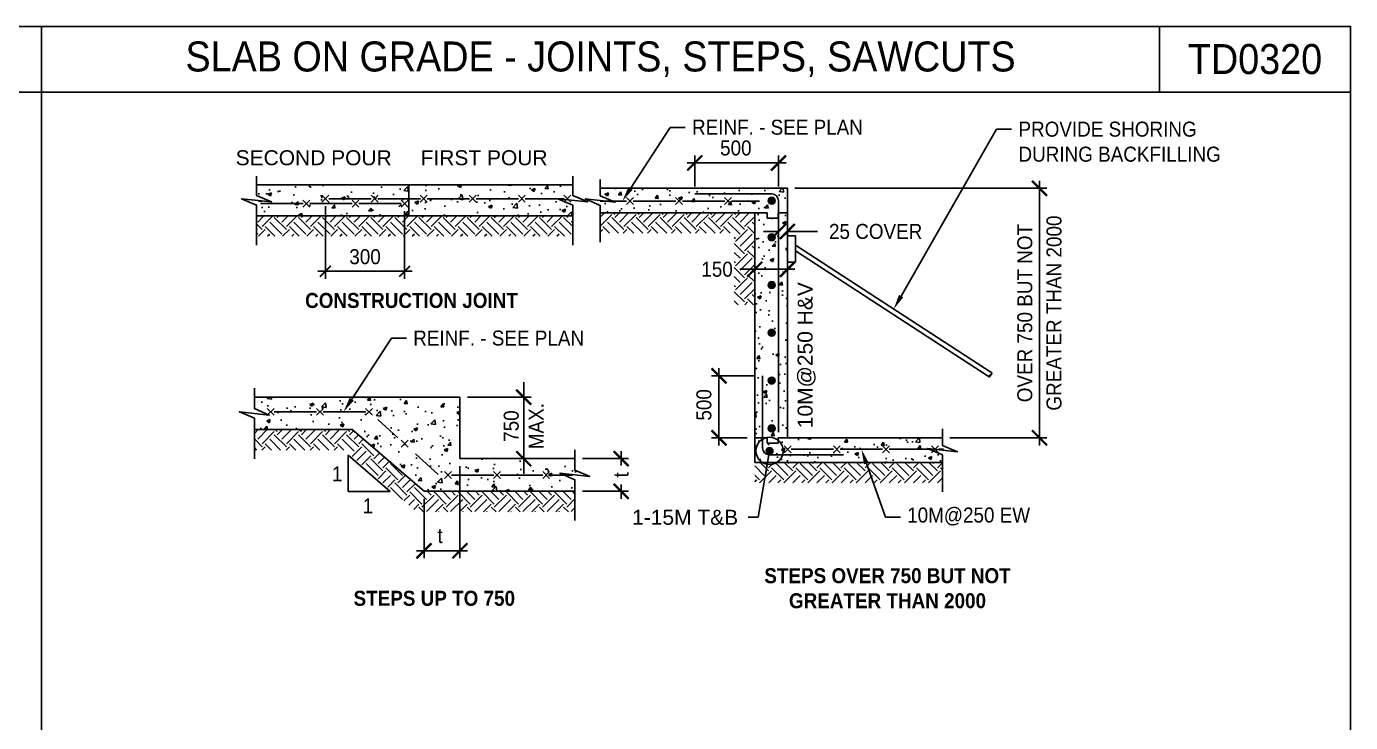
# Model space of a CAD drawing. Header units: millimetres. Extents: x 44 to 808, y 90 to 571.
# Drawn here: x 652.3 to 807.6, y 489 to 570.6 of the extents above; entities that cross this region are included whole.
import ezdxf
from ezdxf import colors
from ezdxf.entities.mleader import LeaderData, LeaderLine
from ezdxf.math import Vec2, Vec3

# ---------------------------------------------------------------- set-up
doc = ezdxf.new("R2010")
doc.units = ezdxf.units.MM
doc.header["$LTSCALE"] = 10
for name, color, linetype in [('S-ANNO-CROS', 30, 'Continuous'), ('S-ANNO-DIMS', 231, 'Continuous'), ('S-ANNO-PATT-CONC', 30, 'Continuous'), ('S-ANNO-PATT-EART', 30, 'Continuous'), ('S-ANNO-TEXT', 2, 'Continuous'), ('S-ANNO-TEXT1', 2, 'Continuous'), ('S-ANNO-TEXT2', 3, 'Continuous'), ('S-DETL-CONC', 132, 'Continuous'), ('S-DETL-REIN', 173, 'Continuous')]:
    doc.layers.add(name, color=color, linetype=linetype)
doc.styles.add('BB_Standard', font='arial.ttf', dxfattribs={"width": 0.9, "height": 2.2})
doc.dimstyles.new('BB-TD-KOLO', dxfattribs={"dimtxt": 0.18, "dimasz": 4, "dimexe": 1.1, "dimexo": 1.1, "dimgap": 1, "dimtad": 1, "dimdec": 0, "dimrnd": 1, "dimzin": 0, "dimdsep": 46, "dimtxsty": 'BB_Standard', "dimblk": 'ARCHTICK', "dimcen": 0.09, "dimdle": 1.1, "dimclrd": 256, "dimclre": 256, "dimclrt": 256, "dimadec": 0, "dimazin": 0, "dimtfac": 1, "dimtdec": 0, "dimtofl": 0, "dimtmove": 0, "dimatfit": 3, "dimldrblk": 'DOTBLANK', "dimfxl": 1, "dimtolj": 1, "dimtzin": 0, "dimarcsym": 0})
doc.dimstyles.new('BB_Standard', dxfattribs={"dimscale": 0, "dimtxt": 2.2, "dimasz": 2.5, "dimexe": 1.1, "dimexo": 1.1, "dimgap": 1, "dimtad": 1, "dimdec": 0, "dimzin": 3, "dimdsep": 46, "dimtxsty": 'BB_Standard', "dimblk": 'ARCHTICK', "dimcen": 0.09, "dimdle": 1.5, "dimclrd": 256, "dimclre": 256, "dimclrt": 256, "dimadec": 0, "dimazin": 0, "dimtfac": 1, "dimtdec": 0, "dimtofl": 0, "dimtmove": 0, "dimatfit": 3, "dimfxl": 1, "dimfrac": 2, "dimtolj": 1, "dimtzin": 0, "dimarcsym": 0})
doc.dimstyles.new('BB_Standard-TD$0', dxfattribs={"dimtxt": 0.18, "dimasz": 1.6, "dimexe": 1.1, "dimexo": 1.1, "dimgap": 1, "dimtad": 1, "dimdec": 0, "dimrnd": 1, "dimzin": 0, "dimdsep": 46, "dimtxsty": 'BB_Standard', "dimblk": 'ARCHTICK', "dimblk1": 'ARCHTICK', "dimblk2": 'ARCHTICK', "dimsah": 1, "dimcen": 0.09, "dimdle": 1.1, "dimclrd": 256, "dimclre": 256, "dimclrt": 256, "dimadec": 0, "dimazin": 0, "dimtfac": 1, "dimtdec": 0, "dimtofl": 0, "dimtmove": 0, "dimatfit": 3, "dimfxl": 1, "dimtolj": 1, "dimtzin": 0, "dimarcsym": 0})
pattern_1 = [(50, (22.629, 5.0626), (5.37945, -0.47064), [0.5625, -6.1875]), (355, (22.629, 5.0626), (-1.04064, 5.64144), [0.45, -4.95]), (100.4514, (23.077, 5.0233), (4.33882, 5.1708), [0.47805, -5.25857]), (46.1842, (22.629, 6.5626), (8.0043, -1.2414), [0.84375, -9.28125]), (96.6356, (23.296, 6.459), (7.00997, 7.30588), [0.71708, -7.88785]), (351.184, (22.629, 6.5626), (7.00996, 7.3059), [0.675, -7.425]), (21, (23.379, 6.1876), (4.4768, -3.01964), [0.5625, -6.1875]), (326, (23.379, 6.1876), (1.82486, 5.43863), [0.45, -4.95]), (71.4514, (23.752, 5.936), (6.30167, 2.41898), [0.47805, -5.25857]), (37.5, (22.6289, 5.0626), (0.091199, 2.496704), [0, -4.89, 0, -5.025, 0, -4.96875]), (7.5, (22.629, 5.0626), (1.97302, 2.958088), [0, -2.865, 0, -4.7775, 0, -1.89375]), (327.5, (20.9564, 5.0626), (4.003668, -0.169162), [0, -1.875, 0, -5.85, 0, -7.7625]), (317.5, (20.2064, 5.0626), (4.373896, 0.75079), [0, -2.4375, 0, -3.885, 0, -5.5125])]
pattern_2 = [(45, (22.629, 5.0626), (2e-16, 3.535534), [2.5, -2.5]), (45, (21.966, 5.7255), (2e-16, 3.535534), [2.5, -2.5]), (45, (21.303, 6.3884), (2e-16, 3.535534), [2.5, -2.5]), (135, (21.303, 6.8303), (-3.535534, 4e-16), [2.5, -2.5]), (135, (21.966, 7.4932), (-3.535534, 4e-16), [2.5, -2.5]), (135, (22.629, 8.1562), (-3.535534, 4e-16), [2.5, -2.5])]

# ---------------------------------------------------------------- blocks, each defined once
blk = doc.blocks.new('TD0002 Abbreviations')
at = {"layer": 'S-ANNO-TEXT2'}
for p, q in [((163.9, 229.4), (163.9, 219.8)), ((191.9, 219.8), (0, 219.8))]:
    blk.add_line(p, q, dxfattribs=at)
blk.add_lwpolyline([(0, 0), (191.9, 0), (191.9, 229.4), (0, 229.4)], close=True, dxfattribs=at)
at = {"layer": 'S-ANNO-TEXT2', "char_height": 4.4, "attachment_point": 5, "style": 'BB_Standard'}
for s, insert, width in [('ABBREVIATIONS', (81.95, 224.6), 161.9), ('TD0002', (177.9, 224.6), 26)]:
    blk.add_mtext(s, dxfattribs=dict(at, insert=insert, width=width))
blk = doc.blocks.new('_ArchTick')
at = {"color": 0, "linetype": 'ByBlock', "const_width": 0.15}
blk.add_lwpolyline([(-0.5, -0.5), (0.5, 0.5)], dxfattribs=at)
blk = doc.blocks.new('*D143')
at = {"layer": 'S-ANNO-DIMS', "lineweight": -2, "transparency": 16777216}
for p, q in [((41.62, 203.07), (41.62, 192.43)), ((53.22, 202.35), (53.22, 192.43)), ((40.52, 193.53), (54.32, 193.53))]:
    blk.add_line(p, q, dxfattribs=at)
at = {"layer": 'S-ANNO-DIMS', "lineweight": -2, "transparency": 16777216, "xscale": 1.6, "yscale": 1.6, "zscale": 1.6, "rotation": 180}
blk.add_blockref('_ArchTick', (41.62, 193.53), dxfattribs=at)
at = {"layer": 'S-ANNO-DIMS', "lineweight": -2, "transparency": 16777216, "xscale": 1.6, "yscale": 1.6, "zscale": 1.6}
blk.add_blockref('_ArchTick', (53.22, 193.53), dxfattribs=at)
at = {"layer": 'S-ANNO-DIMS', "transparency": 16777216, "insert": (47.42, 195.66), "char_height": 2.2, "attachment_point": 5, "style": 'BB_Standard'}
blk.add_mtext('\\A1;300', dxfattribs=at)
blk = doc.blocks.new('*D144')
at = {"layer": 'S-ANNO-DIMS', "lineweight": -2, "transparency": 16777216}
for p, q in [((61.33, 164.98), (61.33, 151.48)), ((56.07, 160.2), (56.07, 151.48)), ((54.97, 152.58), (62.43, 152.58))]:
    blk.add_line(p, q, dxfattribs=at)
at = {"layer": 'S-ANNO-DIMS', "lineweight": -2, "transparency": 16777216, "xscale": 2.2, "yscale": 2.2, "zscale": 2.2, "rotation": 180}
blk.add_blockref('_ArchTick', (56.07, 152.58), dxfattribs=at)
at = {"layer": 'S-ANNO-DIMS', "lineweight": -2, "transparency": 16777216, "xscale": 2.2, "yscale": 2.2, "zscale": 2.2}
blk.add_blockref('_ArchTick', (61.33, 152.58), dxfattribs=at)
at = {"layer": 'S-ANNO-DIMS', "transparency": 16777216, "insert": (58.42, 154.8), "char_height": 2.2, "attachment_point": 5, "style": 'BB_Standard'}
blk.add_mtext('\\A1;t', dxfattribs=at)
blk = doc.blocks.new('*D145')
at = {"layer": 'S-ANNO-DIMS', "lineweight": -2, "transparency": 16777216}
for p, q in [((70.68, 175.09), (70.68, 177.29)), ((62.43, 175.09), (71.78, 175.09)), ((70.68, 166.08), (70.68, 175.09)), ((70.68, 166.08), (70.68, 163.88))]:
    blk.add_line(p, q, dxfattribs=at)
at = {"layer": 'S-ANNO-DIMS', "lineweight": -2, "transparency": 16777216, "xscale": 2.2, "yscale": 2.2, "zscale": 2.2}
for p, rotation in [((70.68, 175.09), 270), ((70.68, 166.08), 90)]:
    blk.add_blockref('_ArchTick', p, dxfattribs=dict(at, rotation=rotation))
at = {"layer": 'S-ANNO-DIMS', "transparency": 16777216, "insert": (70.68, 170.85), "char_height": 2.2, "attachment_point": 5, "rotation": 90, "style": 'BB_Standard'}
blk.add_mtext('\\A1;750\\PMAX.', dxfattribs=at)
blk = doc.blocks.new('*D146')
at = {"layer": 'S-ANNO-DIMS', "lineweight": -2, "transparency": 16777216}
for p, q in [((84.96, 167.18), (84.96, 165.08)), ((79.28, 166.08), (86.06, 166.08)), ((79.28, 161.3), (86.06, 161.3)), ((84.96, 160.2), (84.96, 162.3))]:
    blk.add_line(p, q, dxfattribs=at)
at = {"layer": 'S-ANNO-DIMS', "lineweight": -2, "transparency": 16777216, "xscale": 2.2, "yscale": 2.2, "zscale": 2.2}
for p, rotation in [((84.96, 166.08), 90), ((84.96, 161.3), 270)]:
    blk.add_blockref('_ArchTick', p, dxfattribs=dict(at, rotation=rotation))
at = {"layer": 'S-ANNO-DIMS', "transparency": 16777216, "insert": (84.96, 163.69), "char_height": 2.2, "attachment_point": 5, "rotation": 90, "style": 'BB_Standard'}
blk.add_mtext('\\A1;t', dxfattribs=at)
blk = doc.blocks.new('*D147')
at = {"layer": 'S-ANNO-DIMS', "lineweight": -2, "transparency": 16777216}
for p, q in [((104.55, 191.64), (104.55, 194.92)), ((109.35, 191.64), (109.35, 194.92)), ((104.55, 193.82), (102.35, 193.82)), ((110.45, 193.82), (104.55, 193.82))]:
    blk.add_line(p, q, dxfattribs=at)
at = {"layer": 'S-ANNO-DIMS', "lineweight": -2, "transparency": 16777216, "xscale": 2.2, "yscale": 2.2, "zscale": 2.2, "rotation": 180}
blk.add_blockref('_ArchTick', (104.55, 193.82), dxfattribs=at)
at = {"layer": 'S-ANNO-DIMS', "lineweight": -2, "transparency": 16777216, "xscale": 2.2, "yscale": 2.2, "zscale": 2.2}
blk.add_blockref('_ArchTick', (109.35, 193.82), dxfattribs=at)
at = {"layer": 'S-ANNO-DIMS', "transparency": 16777216, "insert": (99.03, 193.82), "char_height": 2.2, "attachment_point": 5, "style": 'BB_Standard'}
blk.add_mtext('\\A1;150', dxfattribs=at)
blk = doc.blocks.new('*D148')
at = {"layer": 'S-ANNO-DIMS', "lineweight": -2, "transparency": 16777216}
for p, q in [((108.04, 199.36), (105.84, 199.36)), ((109.34, 199.36), (113.75, 199.36))]:
    blk.add_line(p, q, dxfattribs=at)
at = {"layer": 'S-ANNO-DIMS', "lineweight": -2, "transparency": 16777216, "xscale": 2.2, "yscale": 2.2, "zscale": 2.2}
blk.add_blockref('_ArchTick', (108.04, 199.36), dxfattribs=at)
at = {"layer": 'S-ANNO-DIMS', "lineweight": -2, "transparency": 16777216, "xscale": 2.2, "yscale": 2.2, "zscale": 2.2, "rotation": 180}
blk.add_blockref('_ArchTick', (109.34, 199.36), dxfattribs=at)
at = {"layer": 'S-ANNO-DIMS', "transparency": 16777216, "insert": (122.28, 199.36), "char_height": 2.2, "attachment_point": 5, "style": 'BB_Standard'}
blk.add_mtext('\\A1;25 COVER', dxfattribs=at)
blk = doc.blocks.new('*D149')
at = {"layer": 'S-ANNO-DIMS', "lineweight": -2, "transparency": 16777216}
for p, q in [((99.31, 168.03), (99.31, 179.32)), ((104.59, 178.22), (98.21, 178.22)), ((103.45, 169.13), (98.21, 169.13))]:
    blk.add_line(p, q, dxfattribs=at)
at = {"layer": 'S-ANNO-DIMS', "lineweight": -2, "transparency": 16777216, "xscale": 2.2, "yscale": 2.2, "zscale": 2.2}
for p, rotation in [((99.31, 178.22), 90), ((99.31, 169.13), 270)]:
    blk.add_blockref('_ArchTick', p, dxfattribs=dict(at, rotation=rotation))
at = {"layer": 'S-ANNO-DIMS', "transparency": 16777216, "insert": (97.11, 173.96), "char_height": 2.2, "attachment_point": 5, "rotation": 90, "style": 'BB_Standard'}
blk.add_mtext('\\A1;500', dxfattribs=at)
blk = doc.blocks.new('*D150')
at = {"layer": 'S-ANNO-DIMS', "lineweight": -2, "transparency": 16777216}
for p, q in [((95.75, 205.97), (95.75, 210.5)), ((108.04, 205.97), (108.04, 210.5)), ((109.14, 209.4), (94.65, 209.4))]:
    blk.add_line(p, q, dxfattribs=at)
at = {"layer": 'S-ANNO-DIMS', "lineweight": -2, "transparency": 16777216, "xscale": 2.2, "yscale": 2.2, "zscale": 2.2, "rotation": 180}
blk.add_blockref('_ArchTick', (95.75, 209.4), dxfattribs=at)
at = {"layer": 'S-ANNO-DIMS', "lineweight": -2, "transparency": 16777216, "xscale": 2.2, "yscale": 2.2, "zscale": 2.2}
blk.add_blockref('_ArchTick', (108.04, 209.4), dxfattribs=at)
at = {"layer": 'S-ANNO-DIMS', "transparency": 16777216, "insert": (101.78, 211.59), "char_height": 2.2, "attachment_point": 5, "style": 'BB_Standard'}
blk.add_mtext('\\A1;500', dxfattribs=at)
blk = doc.blocks.new('_DotBlank')
at = {"color": 0, "linetype": 'ByBlock', "lineweight": -2}
blk.add_line((-0.5, 0), (-1, 0), dxfattribs=at)
blk.add_circle((0, 0), 0.5, dxfattribs=at)
blk = doc.blocks.new('20M')
at = {"layer": 'S-DETL-REIN'}
h = blk.add_hatch(color=256, dxfattribs=at)
edge = h.paths.add_edge_path()
edge.add_arc((0, 0), 0.5, 0, 360)
blk.add_circle((0, 0), 0.5, dxfattribs=at)
blk = doc.blocks.new('*D155')
at = {"layer": 'S-ANNO-DIMS', "transparency": 16777216}
blk.add_line((146.3, 206.79), (146.3, 168.03), dxfattribs=at)
at = {"layer": 'S-ANNO-DIMS', "lineweight": -2, "transparency": 16777216}
for p, q in [((110.45, 205.69), (147.4, 205.69)), ((133.18, 169.13), (147.4, 169.13))]:
    blk.add_line(p, q, dxfattribs=at)
at = {"layer": 'S-ANNO-DIMS', "transparency": 16777216, "xscale": 2.2, "yscale": 2.2, "zscale": 2.2}
for p, rotation in [((146.3, 205.69), 90), ((146.3, 169.13), 270)]:
    blk.add_blockref('_ArchTick', p, dxfattribs=dict(at, rotation=rotation))
at = {"layer": 'S-ANNO-DIMS', "transparency": 16777216, "char_height": 2.2, "attachment_point": 5, "rotation": 90, "style": 'BB_Standard'}
for s, insert in [('\\A1;OVER 750 BUT NOT', (144.16, 187.41)), ('\\A1;GREATER THAN 2000', (148.44, 187.41))]:
    blk.add_mtext(s, dxfattribs=dict(at, insert=insert))
blk = doc.blocks.new('TD0320 Slabs on Grade - Joints and Steps')
at = {"layer": 'S-ANNO-PATT-CONC'}
h = blk.add_hatch(dxfattribs=at)
h.set_pattern_fill('AR-CONC', color=256, scale=0.75, style=0)
h.set_pattern_definition(pattern_1)
h.paths.add_polyline_path([(53.82, 206.19), (31.52, 206.19), (31.52, 204.63), (33.71, 203.69), (29.33, 204.17), (31.52, 203.23), (31.52, 201.66), (53.82, 201.66)])
h = blk.add_hatch(dxfattribs=at)
h.set_pattern_fill('AR-CONC', color=256, scale=0.75, style=0)
h.set_pattern_definition(pattern_1)
h.paths.add_polyline_path([(75.7, 204.17), (80.07, 203.69), (77.88, 204.63), (77.88, 206.19), (53.82, 206.19), (53.82, 201.66), (77.88, 201.66), (77.88, 203.23)])
h = blk.add_hatch(dxfattribs=at)
h.set_pattern_fill('AR-CONC', color=256, scale=0.75, style=0)
h.set_pattern_definition(pattern_1)
h.paths.add_polyline_path([(109.35, 205.69), (81.91, 205.69), (81.91, 204.59), (84.09, 203.64), (79.72, 204.15), (81.9, 203.19), (81.9, 202.1), (104.55, 202.1), (106.39, 202.1), (106.39, 201.31), (107.99, 201.31), (107.99, 202.1), (109.35, 202.1)])
h = blk.add_hatch(dxfattribs=at)
h.set_pattern_fill('AR-CONC', color=256, scale=0.75, style=0)
h.set_pattern_definition(pattern_1)
h.paths.add_polyline_path([(109.35, 202.1), (107.99, 202.1), (107.99, 201.31), (106.39, 201.31), (106.39, 202.1), (104.55, 202.1), (104.55, 169.13), (106.39, 169.13), (106.39, 168.35), (107.99, 168.35), (107.99, 169.13), (109.35, 169.13)])
h = blk.add_hatch(dxfattribs=at)
h.set_pattern_fill('AR-CONC', color=256, scale=0.75, style=0)
h.set_pattern_definition(pattern_1)
h.paths.add_polyline_path([(129.89, 167.58), (134.26, 167.08), (132.08, 168.03), (132.08, 169.13), (109.35, 169.13), (107.99, 169.13), (107.99, 168.35), (106.39, 168.35), (106.39, 169.13), (104.55, 169.13), (104.55, 165.53), (132.07, 165.53), (132.07, 166.63)])
h.paths.add_polyline_path([(109.35, 202.1), (107.99, 202.1), (107.99, 201.31), (106.39, 201.31), (106.39, 202.1), (104.55, 202.1), (104.55, 169.13), (106.39, 169.13), (106.39, 168.35), (107.99, 168.35), (107.99, 169.13), (109.35, 169.13)])
h = blk.add_hatch(dxfattribs=at)
h.set_pattern_fill('AR-CONC', color=256, scale=0.75, style=0)
h.set_pattern_definition(pattern_1)
h.paths.add_polyline_path([(61.33, 175.09), (31.19, 175.09), (31.19, 174.05), (33.08, 173.24), (29.3, 173.66), (31.19, 172.85), (31.19, 170.34), (45.55, 170.34), (56.07, 161.3), (78.18, 161.3), (78.18, 162.99), (75.99, 163.94), (80.36, 163.45), (78.18, 164.39), (78.18, 166.08), (61.33, 166.08)])
at = {"layer": 'S-ANNO-PATT-EART'}
h = blk.add_hatch(dxfattribs=at)
h.set_pattern_fill('EARTH', color=256, scale=10, angle=45, style=0)
h.set_pattern_definition(pattern_2)
h.paths.add_polyline_path([(104.55, 202.1), (81.9, 202.1), (81.9, 199.1), (101.55, 199.1), (101.55, 188.63), (104.55, 188.63)])
h = blk.add_hatch(dxfattribs=at)
h.set_pattern_fill('EARTH', color=256, scale=10, angle=45, style=0)
h.set_pattern_definition(pattern_2)
h.paths.add_polyline_path([(77.88, 201.66), (31.52, 201.66), (31.52, 198.66), (77.88, 198.66)])
h = blk.add_hatch(dxfattribs=at)
h.set_pattern_fill('EARTH', color=256, scale=10, angle=45, style=0)
h.set_pattern_definition(pattern_2)
h.paths.add_polyline_path([(78.18, 161.3), (56.07, 161.3), (45.55, 170.34), (31.19, 170.34), (31.19, 167.34), (44.44, 167.34), (54.96, 158.3), (78.18, 158.3)])
h = blk.add_hatch(dxfattribs=at)
h.set_pattern_fill('EARTH', color=256, scale=10, angle=45, style=0)
h.set_pattern_definition(pattern_2)
h.paths.add_polyline_path([(132.07, 165.53), (104.55, 165.53), (104.55, 162.53), (132.07, 162.53)])
at = {"layer": 'S-ANNO-CROS'}
for points in [[(31.52, 207.49), (31.52, 206.19), (31.52, 204.63), (33.71, 203.69), (29.33, 204.17), (31.52, 203.23), (31.52, 197.36)], [(77.88, 207.49), (77.88, 206.19), (77.88, 204.63), (80.07, 203.69), (75.7, 204.17), (77.88, 203.23), (77.88, 197.36)], [(81.9, 206.99), (81.9, 205.69), (81.9, 204.59), (84.08, 203.65), (79.71, 204.14), (81.9, 203.19), (81.9, 197.8)], [(31.19, 176.39), (31.19, 175.09), (31.19, 173.41), (33.38, 172.47), (29, 172.96), (31.19, 172.01), (31.19, 166.04)], [(132.08, 170.43), (132.08, 169.13), (132.08, 168.03), (134.26, 167.08), (129.89, 167.58), (132.07, 166.63), (132.07, 161.23)], [(78.18, 167.38), (78.18, 166.08), (78.18, 164.39), (80.36, 163.45), (75.99, 163.94), (78.18, 162.99), (78.18, 157)]]:
    blk.add_lwpolyline(points, dxfattribs=at)
for centre, start, end in [((139.09, 178.58), 276.985, 16.985), ((139.14, 178.12), 96.985, 196.985), ((138.89, 178.28), 276.985, 16.985)]:
    blk.add_arc(centre, 0.229, start, end, dxfattribs=at)
at = {"layer": 'S-ANNO-TEXT'}
for p, q in [((44.96, 161.28), (44.96, 166.58)), ((44.96, 166.58), (51.11, 161.28)), ((51.11, 161.28), (44.96, 161.28))]:
    blk.add_line(p, q, dxfattribs=at)
at = {"layer": 'S-ANNO-TEXT1'}
for p, q in [((109.35, 198.74), (110.53, 198.74)), ((110.53, 198.74), (110.53, 194.89)), ((110.53, 197.34), (139.3, 178.65)), ((110.53, 196.51), (138.92, 178.06)), ((110.53, 194.89), (109.35, 194.89))]:
    blk.add_line(p, q, dxfattribs=at)
at = {"layer": 'S-ANNO-TEXT2'}
for p, q in [((163.9, 229.4), (163.9, 219.8)), ((191.9, 219.8), (0, 219.8))]:
    blk.add_line(p, q, dxfattribs=at)
blk.add_lwpolyline([(0, 0), (191.9, 0), (191.9, 229.4), (0, 229.4)], close=True, dxfattribs=at)
at = {"layer": 'S-DETL-CONC'}
for p, q in [((31.52, 206.19), (77.88, 206.19)), ((53.82, 206.19), (53.82, 201.66)), ((81.9, 205.69), (109.35, 205.69)), ((109.35, 205.69), (109.35, 169.13)), ((81.9, 202.1), (104.55, 202.1)), ((106.39, 202.1), (104.55, 202.1)), ((104.55, 202.1), (104.55, 165.53)), ((106.39, 202.1), (106.39, 201.31)), ((109.35, 202.1), (107.99, 202.1)), ((107.99, 201.31), (107.99, 202.1)), ((31.52, 201.66), (77.88, 201.66)), ((106.39, 201.31), (107.99, 201.31)), ((31.19, 175.09), (61.33, 175.09)), ((61.33, 175.09), (61.33, 166.08)), ((31.19, 170.34), (45.55, 170.34)), ((45.55, 170.34), (56.07, 161.3)), ((106.39, 169.13), (104.55, 169.13)), ((106.39, 169.13), (106.39, 168.35)), ((107.99, 168.35), (107.99, 169.13)), ((109.35, 169.13), (107.99, 169.13)), ((109.35, 169.13), (132.08, 169.13)), ((106.39, 168.35), (107.99, 168.35)), ((61.33, 166.08), (78.18, 166.08)), ((104.55, 165.53), (132.07, 165.53)), ((56.07, 161.3), (78.18, 161.3))]:
    blk.add_line(p, q, dxfattribs=at)
at = {"layer": 'S-DETL-REIN'}
for p, q in [((38.32, 203.96), (39.33, 202.94)), ((39.33, 203.96), (38.32, 202.94)), ((41.11, 203.66), (42.13, 204.68)), ((42.13, 203.66), (41.11, 204.68)), ((42.12, 204.17), (48.34, 204.17)), ((45.52, 203.96), (46.53, 202.94)), ((46.53, 203.96), (45.52, 202.94)), ((49.33, 203.66), (48.31, 204.68)), ((48.31, 203.66), (49.33, 204.68)), ((49.32, 204.17), (55.54, 204.17)), ((53.73, 203.96), (52.71, 202.94)), ((52.71, 203.96), (53.73, 202.94)), ((56.52, 203.66), (55.51, 204.68)), ((55.51, 203.66), (56.52, 204.68)), ((56.51, 204.17), (62.73, 204.17)), ((63.72, 203.66), (62.71, 204.68)), ((62.71, 203.66), (63.72, 204.68)), ((63.71, 204.17), (69.93, 204.17)), ((70.92, 203.66), (69.9, 204.68)), ((69.9, 203.66), (70.92, 204.68)), ((70.91, 204.17), (76.6, 204.17)), ((77.59, 203.66), (76.58, 204.68)), ((76.58, 203.66), (77.59, 204.68)), ((81.87, 203.83), (85.77, 203.83)), ((86.76, 203.32), (85.75, 204.34)), ((85.75, 203.32), (86.76, 204.34)), ((86.75, 203.83), (92.97, 203.83)), ((93.96, 203.32), (92.94, 204.34)), ((92.94, 203.32), (93.96, 204.34)), ((93.95, 203.83), (100.17, 203.83)), ((95.75, 204.87), (107.04, 204.87)), ((101.15, 203.32), (100.14, 204.34)), ((100.14, 203.32), (101.15, 204.34)), ((101.14, 203.83), (105.23, 203.83)), ((108.04, 203.87), (108.04, 169.96)), ((38.33, 203.45), (32.11, 203.45)), ((45.53, 203.45), (39.31, 203.45)), ((52.72, 203.45), (46.5, 203.45)), ((105.69, 178.22), (105.69, 167.66)), ((33.09, 172.43), (34.11, 173.45)), ((34.11, 172.43), (33.09, 173.45)), ((34.1, 172.94), (40.32, 172.94)), ((41.31, 172.43), (40.29, 173.45)), ((40.29, 172.43), (41.31, 173.45)), ((41.3, 172.94), (46.97, 172.94)), ((46.97, 172.94), (47.52, 172.94)), ((48.5, 172.43), (47.49, 173.45)), ((47.49, 172.43), (48.5, 173.45)), ((49.28, 171.83), (52.25, 169.13)), ((52.72, 167.78), (53.73, 168.8)), ((53.73, 167.78), (52.72, 168.8)), ((108.88, 166.94), (109.9, 167.96)), ((109.9, 166.94), (108.88, 167.96)), ((109.89, 167.45), (116.11, 167.45)), ((117.09, 166.94), (116.08, 167.96)), ((116.08, 166.94), (117.09, 167.96)), ((117.08, 167.45), (123.3, 167.45)), ((124.29, 166.94), (123.28, 167.96)), ((123.28, 166.94), (124.29, 167.96)), ((124.28, 167.45), (130.5, 167.45)), ((131.49, 166.94), (130.47, 167.96)), ((130.47, 166.94), (131.49, 167.96)), ((131.48, 167.45), (132.25, 167.45)), ((54.8, 166.81), (58.16, 163.76)), ((106.69, 166.66), (117.56, 166.66)), ((59.07, 163.17), (60.09, 164.19)), ((60.09, 163.17), (59.07, 164.19)), ((60.08, 163.68), (66.3, 163.68)), ((67.28, 163.17), (66.27, 164.19)), ((66.27, 163.17), (67.28, 164.19)), ((67.28, 163.68), (73.5, 163.68)), ((74.48, 163.17), (73.47, 164.19)), ((73.47, 163.17), (74.48, 164.19)), ((74.47, 163.68), (77.86, 163.68))]:
    blk.add_line(p, q, dxfattribs=at)
for centre, start, end in [((107.04, 203.87), 0, 90), ((106.69, 167.66), 180, 270)]:
    blk.add_arc(centre, 1, start, end, dxfattribs=at)
for p in [(107.04, 203.87), (107.04, 198.52), (107.04, 191.52), (107.04, 184.52), (107.04, 177.52), (107.04, 170.52), (106.73, 167.21)]:
    blk.add_blockref('20M', p, dxfattribs=at)
at = {"layer": 'S-ANNO-TEXT', "style": 'BB_Standard'}
for s, p in [('SECOND POUR', (28.45, 209.07)), ('FIRST POUR', (55.57, 209.07)), ('1-15M T&B', (86.58, 156.39))]:
    blk.add_text(s, height=2.2, dxfattribs=at).set_placement(p)
blk.add_text('10M@250 H&V', height=2.2, rotation=90, dxfattribs=at).set_placement((113.04, 170.54))
at = {"layer": 'S-ANNO-TEXT', "char_height": 2.2, "attachment_point": 1, "style": 'BB_Standard'}
for s, insert, width in [('{\\fArial|b1|i0|c0|p34;CONSTRUCTION JOINT}', (38.63, 190.36), 34.6611), ('1', (42.57, 164.95), 2.3916), ('1', (47.08, 160.26), 2.3916), ('\\pxqc;{\\fArial|b1|i0|c0|p34;STEPS OVER 750 BUT NOT GREATER THAN 2000}', (102.88, 150.03), 42.2745), ('{\\fArial|b1|i0|c0|p34;STEPS UP TO 750}', (45.74, 146.72), 26.4355)]:
    blk.add_mtext(s, dxfattribs=dict(at, insert=insert, width=width))
at = {"layer": 'S-ANNO-TEXT2', "char_height": 4.4, "attachment_point": 5, "style": 'BB_Standard'}
for s, insert, width in [('SLAB ON GRADE - JOINTS, STEPS, SAWCUTS', (81.95, 224.6), 161.9), ('TD0320', (177.9, 224.6), 26)]:
    blk.add_mtext(s, dxfattribs=dict(at, insert=insert, width=width))
at = {"layer": 'S-ANNO-DIMS'}
for base, p1, p2, text, override, picture, middle in [((95.75, 209.4), (108.04, 204.87), (95.75, 204.87), '500', {"dimasz": 2.2, "dimtad": 0, "dimsah": 0, "dimtmove": 1}, '*D150', (101.78, 211.59)), ((109.34, 199.36), (108.04, 199.36), (109.34, 199.36), '25 COVER', {"dimasz": 2.2, "dimtad": 0, "dimsah": 0}, '*D148', (122.28, 199.36)), ((61.33, 152.58), (56.07, 161.3), (61.33, 166.08), 't', {"dimasz": 2.2, "dimtad": 0, "dimsah": 0, "dimtofl": 1, "dimtmove": 1}, '*D144', (58.42, 154.8))]:
    dim = blk.add_linear_dim(base=base, p1=p1, p2=p2, text=text, dimstyle='BB_Standard-TD$0', override=override, dxfattribs=at)
    dim.commit()
    dim.dimension.update_dxf_attribs({"geometry": picture, "text_midpoint": middle, "dimtype": 160})
dim = blk.add_linear_dim(base=(146.3, 169.13), p1=(109.35, 205.69), p2=(132.08, 169.13), angle=90, text='OVER 750 BUT NOT\\XGREATER THAN 2000', dimstyle='BB_Standard', dxfattribs=at)
dim.commit()
dim.dimension.update_dxf_attribs({"geometry": '*D155', "text_midpoint": (146.3, 187.41)})
dim = blk.add_linear_dim(base=(53.22, 193.53), p1=(41.62, 204.17), p2=(53.22, 203.45), text='300', dimstyle='BB_Standard-TD$0', dxfattribs=at)
dim.commit()
dim.dimension.update_dxf_attribs({"geometry": '*D143', "text_midpoint": (47.42, 195.66)})
dim = blk.add_linear_dim(base=(104.55, 193.82), p1=(109.35, 190.54), p2=(104.55, 190.54), text='150', dimstyle='BB_Standard-TD$0', override={"dimasz": 2.2, "dimtad": 0, "dimsah": 0}, dxfattribs=at)
dim.commit()
dim.dimension.update_dxf_attribs({"geometry": '*D147', "text_midpoint": (99.03, 193.82)})
for base, p1, p2, text, override, picture, middle in [((99.31, 178.22), (104.55, 169.13), (105.69, 178.22), '500', {"dimasz": 2.2, "dimtad": 0, "dimsah": 0, "dimtmove": 1}, '*D149', (97.11, 173.96)), ((70.68, 175.09), (70.68, 166.08), (61.33, 175.09), '750\\PMAX.', {"dimasz": 2.2, "dimtad": 0, "dimsah": 0, "dimtofl": 1}, '*D145', (70.68, 170.85))]:
    dim = blk.add_linear_dim(base=base, p1=p1, p2=p2, angle=90, text=text, dimstyle='BB_Standard-TD$0', override=override, dxfattribs=at)
    dim.commit()
    dim.dimension.update_dxf_attribs({"geometry": picture, "text_midpoint": middle, "dimtype": 160})
dim = blk.add_linear_dim(base=(84.96, 161.3), p1=(78.18, 166.08), p2=(78.18, 161.3), angle=90, text='t', dimstyle='BB_Standard-TD$0', override={"dimasz": 2.2, "dimtad": 0, "dimsah": 0}, dxfattribs=at)
dim.commit()
dim.dimension.update_dxf_attribs({"geometry": '*D146', "text_midpoint": (84.96, 163.69)})
at = {"layer": 'S-ANNO-TEXT'}
blk.add_leader([(106.73, 167.21), (105.08, 157.49), (103.57, 157.49)], dimstyle='BB-TD-KOLO', override={"dimgap": 1, "dimtad": 0}, dxfattribs=at)
ml = blk.add_multileader_mtext('Standard', dxfattribs=at)
ml.set_content('REINF. - SEE PLAN', color=256, style='BB_Standard')
ml.set_leader_properties()
ml.build(insert=Vec2(0, 0))
ml.multileader.update_dxf_attribs({"dogleg_length": 2.2, "arrow_head_size": 2.2})
ctx = ml.context
ctx.base_point, ctx.char_height, ctx.arrow_head_size, ctx.landing_gap_size, ctx.plane_origin = Vec3(94.36, 214.62), 2.2, 2.2, 1, Vec3(81.54, 198.3)
notes = []
notes.append((ctx, [(0, (1, 1, 0), (92.16, 214.62), (1, 0), 2.2, [(0, [(85.14, 203.83)], 0, [])])]))
ctx.mtext.insert, ctx.mtext.flow_direction = Vec3(95.36, 215.74), 5
ml = blk.add_multileader_mtext('Standard', dxfattribs=at)
ml.set_content('PROVIDE SHORING\\PDURING BACKFILLING', color=256, style='BB_Standard')
ml.set_leader_properties()
ml.build(insert=Vec2(0, 0))
ml.multileader.update_dxf_attribs({"dogleg_length": 2.2, "arrow_head_size": 2.2})
ctx = ml.context
ctx.base_point, ctx.char_height, ctx.arrow_head_size, ctx.landing_gap_size, ctx.plane_origin = Vec3(142.22, 214.34), 2.2, 2.2, 1, Vec3(124.92, 187.99)
notes.append((ctx, [(0, (1, 1, 0), (140.02, 214.34), (1, 0), 2.2, [(0, [(124.92, 187.99)], 0, [])])]))
ctx.mtext.insert, ctx.mtext.flow_direction = Vec3(143.22, 215.46), 5
ml = blk.add_multileader_mtext('Standard', dxfattribs=at)
ml.set_content('REINF. - SEE PLAN', color=256, style='BB_Standard')
ml.set_leader_properties()
ml.build(insert=Vec2(0, 0))
ml.multileader.update_dxf_attribs({"dogleg_length": 2.2, "arrow_head_size": 2.2})
ctx = ml.context
ctx.base_point, ctx.char_height, ctx.arrow_head_size, ctx.landing_gap_size, ctx.plane_origin = Vec3(53.48, 183.73), 2.2, 2.2, 1, Vec3(40.66, 167.41)
notes.append((ctx, [(0, (1, 1, 0), (51.28, 183.73), (1, 0), 2.2, [(0, [(44.26, 172.94)], 0, [])])]))
ctx.mtext.insert, ctx.mtext.flow_direction = Vec3(54.48, 184.85), 5
ml = blk.add_multileader_mtext('Standard', dxfattribs=at)
ml.set_content('10M@250 EW', color=256, style='BB_Standard')
ml.set_leader_properties()
ml.build(insert=Vec2(0, 0))
ml.multileader.update_dxf_attribs({"dogleg_length": 2.2, "arrow_head_size": 2.2})
ctx = ml.context
ctx.base_point, ctx.char_height, ctx.arrow_head_size, ctx.landing_gap_size, ctx.plane_origin = Vec3(125.9, 157.49), 2.2, 2.2, 1, Vec3(113.08, 141.18)
notes.append((ctx, [(0, (1, 1, 0), (123.7, 157.49), (1, 0), 2.2, [(0, [(120.19, 167.45)], 0, [])])]))
ctx.mtext.insert, ctx.mtext.flow_direction = Vec3(126.9, 158.92), 5
for ctx, leaders in notes:
    for number, flags, end, landing, length, lines in leaders:
        leader = LeaderData()
        leader.index, (leader.has_last_leader_line, leader.has_dogleg_vector, leader.attachment_direction) = number, flags
        leader.last_leader_point, leader.dogleg_vector, leader.dogleg_length = Vec3(end), Vec3(landing), length
        for number, points, colour, breaks in lines:
            line = LeaderLine()
            line.index, line.vertices, line.color, line.breaks = number, Vec3.list(points), colors.encode_raw_color(colour), breaks
            leader.lines.append(line)
        ctx.leaders.append(leader)

msp = doc.modelspace()

# ---------------------------------------------------------------- block references
at = {"xscale": 0.8, "yscale": 0.8, "zscale": 0.8}
for name, p in [('TD0002 Abbreviations', (500.56, 387.04)), ('TD0320 Slabs on Grade - Joints and Steps', (654.08, 387.04))]:
    msp.add_blockref(name, p, dxfattribs=at)

doc.saveas('drawing.dxf')
